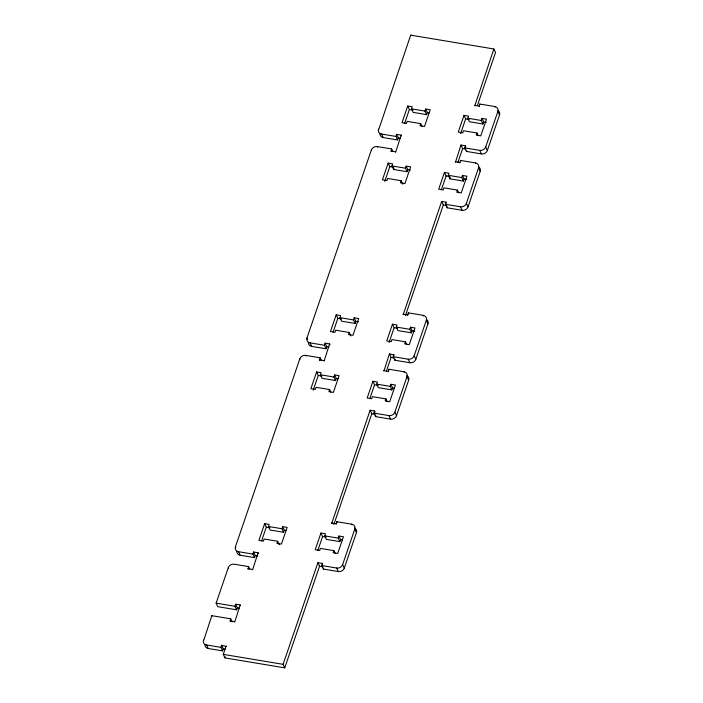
<?xml version="1.0" encoding="UTF-8"?>
<svg xmlns="http://www.w3.org/2000/svg" width="703" height="703" viewBox="0 0 703 703"><rect width="100%" height="100%" fill="white"/><g stroke="black" fill="none" stroke-linecap="round" stroke-linejoin="round"><path stroke-width="1.05" d="M203.694 640.477L211.831 615.679L230.689 618.816L232.148 621.9M240.514 605.608L240.206 604.949L235.698 604.202L237.359 607.726L236.647 609.817L217.781 606.68L216.12 603.148L228.282 567.646A4.851 4.095 -25.2 0 1 234.161 564.21L248.581 566.609L249.723 569.035M235.848 547.646L235.435 546.767L299.821 358.829A4.851 4.095 -25.2 0 1 305.752 355.402L320.111 357.792L321.253 360.217M307.598 339.268L306.974 337.941L371.351 150.003A4.851 4.095 -25.2 0 1 377.283 146.576L391.65 148.966L392.792 151.391M378.715 129.563L410.701 35.15L493.875 48.99L495.536 52.523L477.434 105.38M204.924 644.748A4.851 4.095 -25.2 0 0 208.211 648.491L222.579 650.881L220.918 647.358L221.63 645.266L226.34 646.461M230.189 621.347L230.689 618.816M236.647 609.817L234.987 606.285L235.698 604.202M248.071 569.14L248.581 566.609M236.876 551.53A4.851 4.095 -25.2 0 0 240.162 555.221L254.53 557.611L252.869 554.078L253.59 551.996L258.089 552.743L258.396 553.402M319.61 360.314L320.111 357.792M308.406 342.713A4.851 4.095 -25.2 0 0 311.701 346.394L326.069 348.785L324.408 345.261L325.12 343.169L329.619 343.916L330.041 344.804M391.14 151.496L391.65 148.966M379.98 133.473A4.851 4.095 -25.2 0 0 383.24 137.577L397.599 139.967L395.938 136.435L396.659 134.343L401.158 135.099L401.571 135.978M277.641 541.266L276.92 543.357L281.428 544.104L287.149 527.399L282.65 526.652L284.311 530.176L283.59 532.268L270.084 530.018L268.423 526.494L269.144 524.403L264.644 523.656L258.915 540.361L263.423 541.108L264.135 539.016L277.641 541.266L279.302 544.799M329.61 389.55L328.899 391.633L333.398 392.388L339.118 375.683L334.619 374.927L336.28 378.46L335.568 380.543L322.062 378.302L320.401 374.769L321.113 372.687L316.614 371.931L310.893 388.636L315.392 389.392L316.113 387.3L329.61 389.55L330.858 392.195M349.171 332.449L348.46 334.531L352.959 335.278L358.688 318.573L354.18 317.826L355.841 321.359L355.129 323.442L341.623 321.201L339.962 317.668L340.674 315.577L336.175 314.83L330.454 331.535L334.953 332.282L335.674 330.199L349.171 332.449L350.832 335.972M401.149 180.724L400.438 182.815L404.937 183.562L410.657 166.857L406.158 166.11L407.819 169.634L407.099 171.725L393.601 169.476L391.94 165.952L392.652 163.861L388.153 163.114L382.423 179.819L386.931 180.566L387.643 178.474L401.149 180.724L402.81 184.256M420.71 123.623L419.999 125.714L424.498 126.461L430.218 109.756L425.719 109.009L427.38 112.533L426.659 114.624L413.162 112.375L411.501 108.842L412.213 106.759L407.714 106.012L401.993 122.717L406.492 123.464L407.204 121.373L420.71 123.623L421.958 126.268M222.579 650.881L223.29 648.799L221.63 645.266M254.53 557.611L255.242 555.519L253.59 551.996M326.069 348.785L326.781 346.702L325.12 343.169M397.599 139.967L398.32 137.876L396.659 134.343M261.586 540.941L266.296 527.18L264.644 523.656M313.222 390.2L318.274 375.464L316.614 371.931M333.125 332.115L337.835 318.362L336.175 314.83M384.761 181.383L389.814 166.637L388.153 163.114M404.656 123.297L409.374 109.536L407.714 106.012M322.712 564.105L322.405 563.446L317.897 562.699L319.557 566.223L284.75 667.85L224.934 657.894L223.273 654.37L226.138 646.013M234.688 622.093L240.206 604.949M252.57 569.887L258.089 552.743M324.109 361.07L329.619 343.916M395.64 152.243L401.158 135.099M224.934 657.894L225.294 656.857M393.601 169.476L394.075 168.087M283.59 532.268L281.929 528.735L282.65 526.652M335.568 380.543L333.907 377.019L334.619 374.927M355.129 323.442L353.468 319.918L354.18 317.826M407.099 171.725L405.438 168.193L406.158 166.11M426.659 114.624L424.999 111.092L425.719 109.009M333.925 550.642L333.204 552.734L337.712 553.481L343.433 536.776L338.934 536.029L340.595 539.553L339.874 541.644L326.368 539.394L324.707 535.871L325.427 533.779L320.928 533.032L315.199 549.737L319.707 550.484L320.419 548.402L333.925 550.642L335.173 553.296M385.903 398.9L385.191 400.991L389.69 401.738L395.411 385.033L390.912 384.286L392.573 387.81L391.861 389.901L378.355 387.652L376.694 384.128L377.406 382.037L372.906 381.29L367.186 397.995L371.685 398.742L372.405 396.659L385.903 398.9L387.151 401.545M405.455 341.825L404.743 343.908L409.243 344.663L414.972 327.958L410.464 327.203L412.125 330.735L411.413 332.818L397.907 330.577L396.246 327.044L396.958 324.962L392.459 324.206L386.738 340.911L391.237 341.667L391.958 339.575L405.455 341.825L406.703 344.47M457.442 190.082L456.73 192.165L461.23 192.912L466.95 176.207L462.451 175.46L464.112 178.993L463.391 181.075L449.894 178.834L448.233 175.302L448.945 173.21L444.445 172.463L438.716 189.169L443.224 189.924L443.936 187.833L457.442 190.082L458.69 192.727M476.994 132.999L476.283 135.09L480.782 135.837L486.502 119.132L482.003 118.385L483.664 121.909L482.943 124L469.446 121.751L467.785 118.227L468.497 116.136L463.998 115.389L458.277 132.094L462.776 132.841L463.488 130.749L476.994 132.999L478.242 135.644M317.87 550.317L322.589 536.556L320.928 533.032M369.857 398.575L374.567 384.813L372.906 381.29M389.075 342.475L394.119 327.739L392.459 324.206M441.387 189.748L446.106 175.996L444.445 172.463M460.606 133.658L465.658 118.912L463.998 115.389M284.75 667.85L283.089 664.326L317.897 562.699M331.702 523.463L370.121 410.253L374.62 411L375.042 411.888M383.917 371.017L389.436 353.873L394.146 355.059M403.232 314.636L441.66 201.436L446.159 202.183L446.467 202.842M455.456 162.2L460.975 145.046L465.474 145.802L465.781 146.461M474.771 105.81L493.875 48.99M449.894 178.834L450.368 177.437M333.863 524.482L371.782 413.786L370.121 410.253M386.386 371.158L391.096 357.396L389.436 353.873M405.394 315.656L443.321 204.96L441.66 201.436M457.917 162.331L462.636 148.579L460.975 145.046M354.558 528.076A4.851 4.095 -25.2 0 1 356.447 532.628L344.285 568.129A4.851 4.095 -25.2 0 1 338.354 571.557L323.345 569.061L321.684 565.528L322.405 563.446M336.201 524.21L336.711 521.679L351.711 524.174A4.851 4.095 -25.2 0 1 354.787 529.104L356.447 532.628M406.782 375.63A4.851 4.095 -25.2 0 1 408.663 380.191L396.51 415.693A4.851 4.095 -25.2 0 1 390.569 419.12L375.569 416.624L373.908 413.092L374.62 411M388.425 371.764L388.926 369.242L403.935 371.738A4.851 4.095 -25.2 0 1 407.011 376.659L408.663 380.191M426.466 319.452A4.851 4.095 -25.2 0 1 427.978 323.811L415.825 359.303A4.851 4.095 -25.2 0 1 409.884 362.73L394.884 360.235L393.223 356.711L393.935 354.62M407.74 315.383L408.241 312.853L423.25 315.357A4.851 4.095 -25.2 0 1 426.326 320.278L427.978 323.811M478.312 166.804A4.851 4.095 -25.2 0 1 480.202 171.365L468.04 206.867A4.851 4.095 -25.2 0 1 462.108 210.294L447.108 207.798L445.447 204.265L446.159 202.183M459.955 162.947L460.465 160.416L475.474 162.911A4.851 4.095 -25.2 0 1 478.541 167.841L480.202 171.365M498.005 110.626A4.851 4.095 -25.2 0 1 499.517 114.984L487.355 150.486A4.851 4.095 -25.2 0 1 481.423 153.913L466.423 151.417L464.762 147.885L465.474 145.802M479.27 106.566L479.78 104.035L494.789 106.531A4.851 4.095 -25.2 0 1 497.856 111.452L499.517 114.984M323.345 569.061L323.661 568.147M375.569 416.624L375.877 415.71M394.884 360.235L395.191 359.321M447.108 207.798L447.416 206.884M466.423 151.417L466.73 150.504M339.874 541.644L338.213 538.12L338.934 536.029M391.861 389.901L390.2 386.369L390.912 384.286M411.413 332.818L409.752 329.294L410.464 327.203M463.391 181.075L461.73 177.551L462.451 175.46M482.943 124L481.291 120.468L482.003 118.385M321.684 565.528L336.693 568.033A4.851 4.095 -25.2 0 0 342.625 564.606L354.787 529.104M373.908 413.092L388.917 415.587A4.851 4.095 -25.2 0 0 394.849 412.16L407.011 376.659M393.223 356.711L408.232 359.207A4.851 4.095 -25.2 0 0 414.164 355.78L426.326 320.278M445.447 204.265L460.447 206.77A4.851 4.095 -25.2 0 0 466.379 203.343L478.541 167.841M464.762 147.885L479.762 150.38A4.851 4.095 -25.2 0 0 485.694 146.953L497.856 111.452M474.56 105.371L479.068 106.118M411.501 108.842L424.999 111.092M467.785 118.227L481.291 120.468M409.374 109.536L412.977 110.134M427.38 112.533L429.181 112.832M465.658 118.912L469.261 119.51M483.664 121.909L486.362 122.357M378.504 129.124A4.851 4.095 -25.2 0 0 381.58 134.045L395.938 136.435M398.32 137.876L400.288 138.201M462.636 148.579L465.729 149.089M390.938 151.057L395.438 151.804M455.245 161.752L459.753 162.507M391.94 165.952L405.438 168.193M448.233 175.302L461.73 177.551M389.814 166.637L393.408 167.235M407.819 169.634L410.517 170.082M446.106 175.996L449.7 176.594M464.112 178.993L466.81 179.441M443.321 204.96L446.695 205.522M403.03 314.197L407.529 314.944M339.962 317.668L353.468 319.918M396.246 327.044L409.752 329.294M337.835 318.362L341.438 318.96M355.841 321.359L358.548 321.807M394.119 327.739L397.722 328.336M412.125 330.735L414.832 331.183M306.974 337.941A4.851 4.095 -25.2 0 0 310.041 342.871L324.408 345.261M326.781 346.702L328.749 347.027M391.096 357.396L393.908 357.871M319.399 359.874L323.898 360.621M383.715 370.578L388.214 371.325M320.401 374.769L333.907 377.019M376.694 384.128L390.2 386.369M318.274 375.464L321.877 376.061M336.28 378.46L338.081 378.759M374.567 384.813L378.17 385.42M392.573 387.81L394.374 388.109M371.782 413.786L375.156 414.348M331.491 523.014L335.99 523.77M268.423 526.494L281.929 528.735M324.707 535.871L338.213 538.12M266.296 527.18L269.899 527.777M284.311 530.176L286.103 530.475M322.589 536.556L326.183 537.162M340.595 539.553L342.387 539.86M235.435 546.767A4.851 4.095 -25.2 0 0 238.51 551.688L252.869 554.078M255.242 555.519L257.781 555.941M319.557 566.223L322.941 566.785M247.86 568.701L252.368 569.448M216.12 603.148L234.987 606.285M237.359 607.726L239.328 608.051M229.978 620.907L234.477 621.654M203.483 640.038A4.851 4.095 -25.2 0 0 206.55 644.967L220.918 647.358M223.29 648.799L225.259 649.124M223.273 654.37L283.089 664.326M494.789 106.531L495.097 107.19M479.78 104.035L479.991 104.475M485.694 146.953L487.355 150.486M479.762 150.38L481.423 153.913M475.474 162.911L475.676 163.351M410.701 35.15L410.904 35.589M460.465 160.416L460.781 161.075M466.379 203.343L468.04 206.867M460.447 206.77L462.108 210.294M381.58 134.045L383.24 137.577M377.283 146.576L377.599 147.235M371.351 150.003L371.562 150.442M423.25 315.357L423.558 316.016M408.241 312.853L408.768 313.96M414.164 355.78L415.825 359.303M408.232 359.207L409.884 362.73M403.935 371.738L404.146 372.177M388.926 369.242L389.137 369.681M394.849 412.16L396.51 415.693M388.917 415.587L390.569 419.12M310.041 342.871L311.701 346.394M305.752 355.402L306.06 356.061M299.821 358.829L300.023 359.268M351.711 524.174L352.027 524.833M336.711 521.679L337.124 522.557M342.625 564.606L344.285 568.129M336.693 568.033L338.354 571.557M238.51 551.688L240.162 555.221M228.282 567.646L228.589 568.314M211.831 615.679L212.034 616.118M206.55 644.967L208.211 648.491"/></g></svg>
